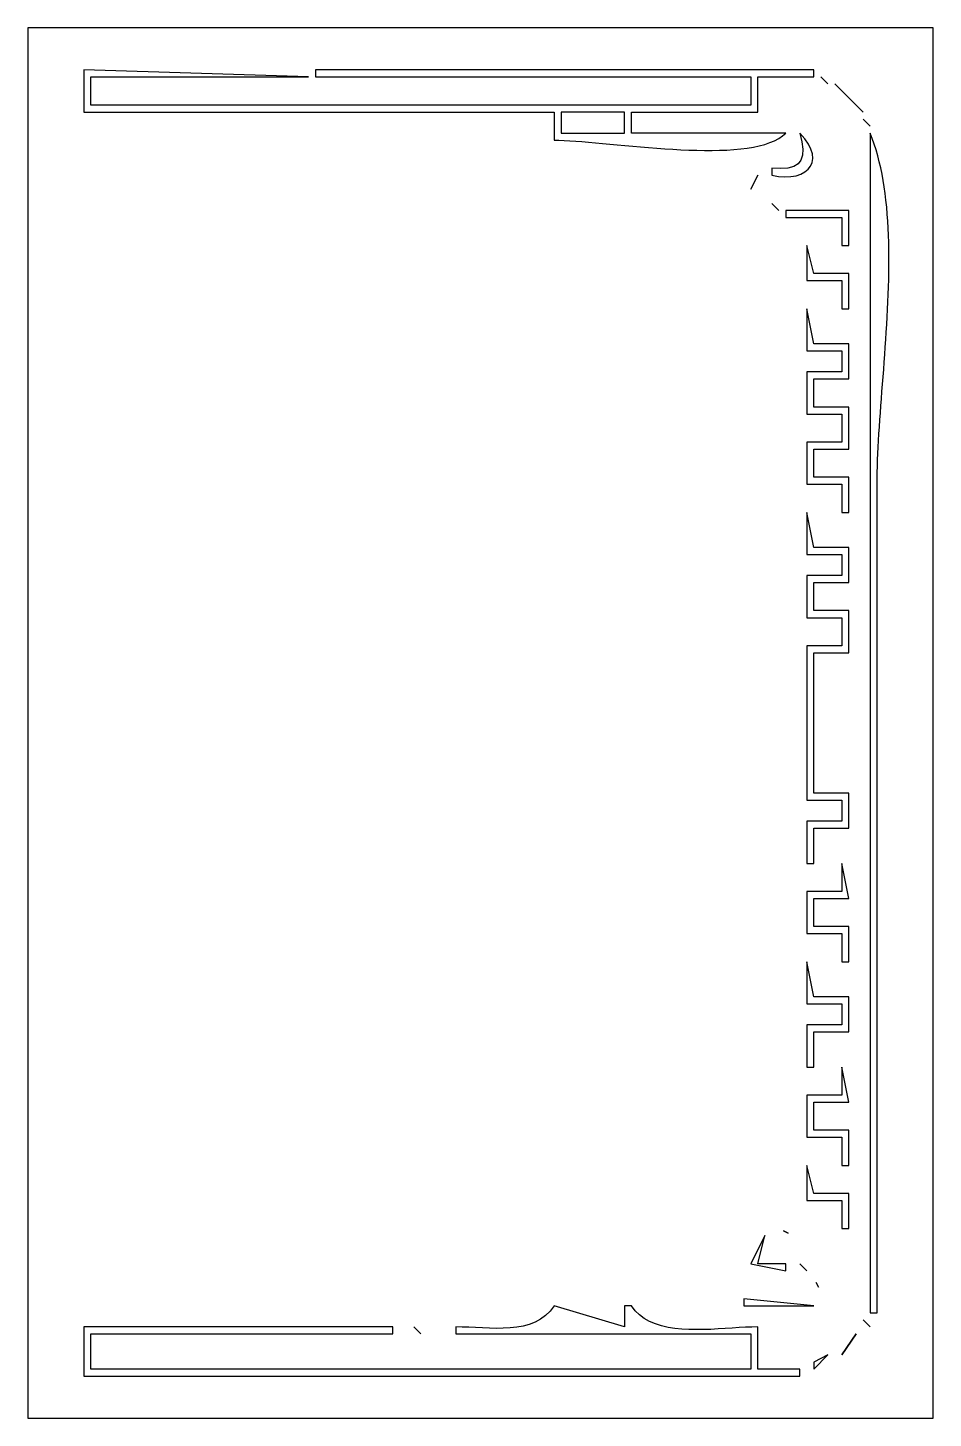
# Model space of a CAD drawing. Extents: x 0 to 129, y 0 to 198.
import ezdxf

# ---------------------------------------------------------------- set-up
doc = ezdxf.new("R2010")
doc.units = 0
doc.layers.add('C7', color=7, linetype='CONTINUOUS')

msp = doc.modelspace()

# ---------------------------------------------------------------- linework, layer by layer
at = {"layer": 'C7'}
for points in [[(0, 198)], [(0, 198), (0, 0), (129, 0), (129, 198), (0, 198)], [(8, 192), (8, 186), (75, 186), (75, 182), (75.6813, 181.9907), (76.4215, 181.9642), (77.2167, 181.9222), (78.0628, 181.8664), (78.9559, 181.7987), (79.8922, 181.7208), (80.8675, 181.6345), (81.878, 181.5415), (82.9197, 181.4437), (83.9886, 181.3427), (85.0809, 181.2405), (86.1924, 181.1387), (87.3194, 181.0391), (88.4578, 180.9435), (89.6037, 180.8537), (90.753, 180.7714), (91.902, 180.6985), (93.0465, 180.6366), (94.1828, 180.5876), (95.3067, 180.5533), (96.4143, 180.5353), (97.5018, 180.5355), (98.565, 180.5557), (99.6002, 180.5976), (100.6033, 180.663), (101.5703, 180.7537), (102.4974, 180.8715), (103.3805, 181.018), (104.2158, 181.1952), (104.9992, 181.4047), (105.7268, 181.6484), (106.3946, 181.928), (106.9987, 182.2452), (107.5351, 182.602), (108, 183), (86, 183), (86, 186), (104, 186), (104, 191), (112, 191), (112, 192), (41, 192), (41, 191), (103, 191), (103, 187), (9, 187), (9, 191), (40, 191), (8, 192)], [(113, 191), (114, 190), (113, 191)], [(115, 190), (119, 186), (115, 190)], [(76, 186), (76, 183), (85, 183), (85, 186), (76, 186)], [(119, 185), (120, 184), (119, 185)], [(110, 183), (110.2904, 181.7756), (110.4191, 180.7331), (110.3766, 179.8662), (110.1536, 179.1685), (109.7405, 178.6338), (109.1281, 178.2559), (108.3068, 178.0285), (107.2672, 177.9453), (106, 178), (106, 177), (106.9674, 176.8328), (107.8729, 176.7714), (108.7076, 176.8099), (109.4628, 176.9427), (110.1296, 177.1641), (110.6992, 177.4685), (111.1628, 177.85), (111.5117, 178.3031), (111.7369, 178.8221), (111.8298, 179.4012), (111.7814, 180.0347), (111.5831, 180.7171), (111.2259, 181.4425), (110.7011, 182.2054), (110, 183)], [(120, 183), (120, 15), (121, 15), (121, 133), (121.0049, 133.836), (121.0194, 134.6921), (121.0428, 135.5672), (121.0744, 136.4606), (121.1136, 137.3714), (121.1597, 138.2987), (121.2122, 139.2416), (121.2703, 140.1993), (121.3334, 141.1708), (121.4009, 142.1554), (121.4722, 143.1522), (121.5465, 144.1602), (121.6233, 145.1787), (121.7019, 146.2067), (121.7816, 147.2433), (121.8619, 148.2878), (121.942, 149.3392), (122.0214, 150.3967), (122.0993, 151.4594), (122.1752, 152.5263), (122.2484, 153.5968), (122.3183, 154.6698), (122.3841, 155.7445), (122.4454, 156.8201), (122.5014, 157.8957), (122.5514, 158.9703), (122.5949, 160.0432), (122.6312, 161.1134), (122.6597, 162.1802), (122.6797, 163.2425), (122.6905, 164.2997), (122.6916, 165.3507), (122.6822, 166.3947), (122.6618, 167.4308), (122.6297, 168.4582), (122.5853, 169.4761), (122.5278, 170.4834), (122.4568, 171.4794), (122.3714, 172.4632), (122.2712, 173.434), (122.1554, 174.3907), (122.0234, 175.3327), (121.8745, 176.259), (121.7081, 177.1687), (121.5237, 178.061), (121.3204, 178.935), (121.0977, 179.7898), (120.855, 180.6246), (120.5915, 181.4384), (120.3067, 182.2305), (120, 183)], [(104, 177), (103, 175), (104, 177)], [(106, 173), (107, 172), (106, 173)], [(108, 172), (108, 171), (116, 171), (116, 167), (117, 167), (117, 172), (108, 172)], [(111, 167), (111, 162), (116, 162), (116, 158), (117, 158), (117, 163), (112, 163), (111, 167)], [(111, 158), (111, 152), (116, 152), (116, 149), (111, 149), (111, 143), (116, 143), (116, 139), (111, 139), (111, 133), (116, 133), (116, 129), (117, 129), (117, 134), (112, 134), (112, 138), (117, 138), (117, 144), (112, 144), (112, 148), (117, 148), (117, 153), (112, 153), (111, 158)], [(111, 129), (111, 123), (116, 123), (116, 120), (111, 120), (111, 114), (116, 114), (116, 110), (111, 110), (111, 88), (116, 88), (116, 85), (111, 85), (111, 79), (112, 79), (112, 84), (117, 84), (117, 89), (112, 89), (112, 109), (117, 109), (117, 115), (112, 115), (112, 119), (117, 119), (117, 124), (112, 124), (111, 129)], [(116, 79), (116, 75), (111, 75), (111, 69), (116, 69), (116, 65), (117, 65), (117, 70), (112, 70), (112, 74), (117, 74), (116, 79)], [(111, 65), (111, 59), (116, 59), (116, 56), (111, 56), (111, 50), (112, 50), (112, 55), (117, 55), (117, 60), (112, 60), (111, 65)], [(116, 50), (116, 46), (111, 46), (111, 40), (116, 40), (116, 36), (117, 36), (117, 41), (112, 41), (112, 45), (117, 45), (116, 50)], [(111, 36), (111, 31), (116, 31), (116, 27), (117, 27), (117, 32), (112, 32), (111, 36)], [(105, 26), (103, 22), (108, 21), (108, 22), (104, 22), (105, 26)], [(107.6667, 26.6667), (108.3333, 26.3333), (107.6667, 26.6667)], [(110, 22), (111, 21), (110, 22)], [(112.3333, 19.3333), (112.6667, 18.6667), (112.3333, 19.3333)], [(75, 16), (74.4247, 15.2411), (73.7739, 14.6076), (73.0552, 14.089), (72.2761, 13.6747), (71.4444, 13.3542), (70.5676, 13.1169), (69.6534, 12.9523), (68.7094, 12.8498), (67.7432, 12.7988), (66.7625, 12.7889), (65.7748, 12.8094), (64.7879, 12.8499), (63.8093, 12.8997), (62.8467, 12.9484), (61.9077, 12.9853), (61, 13), (61, 12), (103, 12), (103, 7), (9, 7), (9, 12), (52, 12), (52, 13), (8, 13), (8, 6), (110, 6), (110, 7), (104, 7), (104, 13), (103.1638, 12.9861), (102.2753, 12.9491), (101.3421, 12.8956), (100.3718, 12.8324), (99.3719, 12.7663), (98.3501, 12.7039), (97.314, 12.652), (96.2711, 12.6173), (95.2292, 12.6067), (94.1957, 12.6267), (93.1783, 12.6843), (92.1846, 12.786), (91.2222, 12.9387), (90.2987, 13.1491), (89.4216, 13.4239), (88.5987, 13.7698), (87.8375, 14.1936), (87.1455, 14.7021), (86.5305, 15.302), (86, 16), (85, 16), (85, 13), (75, 16)], [(102, 17), (102, 16), (112, 16), (102, 17)], [(119, 14), (120, 13), (119, 14)], [(55, 13), (56, 12), (55, 13)], [(118, 12), (116, 9), (118, 12)], [(114, 9), (112, 8), (112, 7), (114, 9)]]:
    msp.add_lwpolyline(points, dxfattribs=at)

doc.saveas('drawing.dxf')
